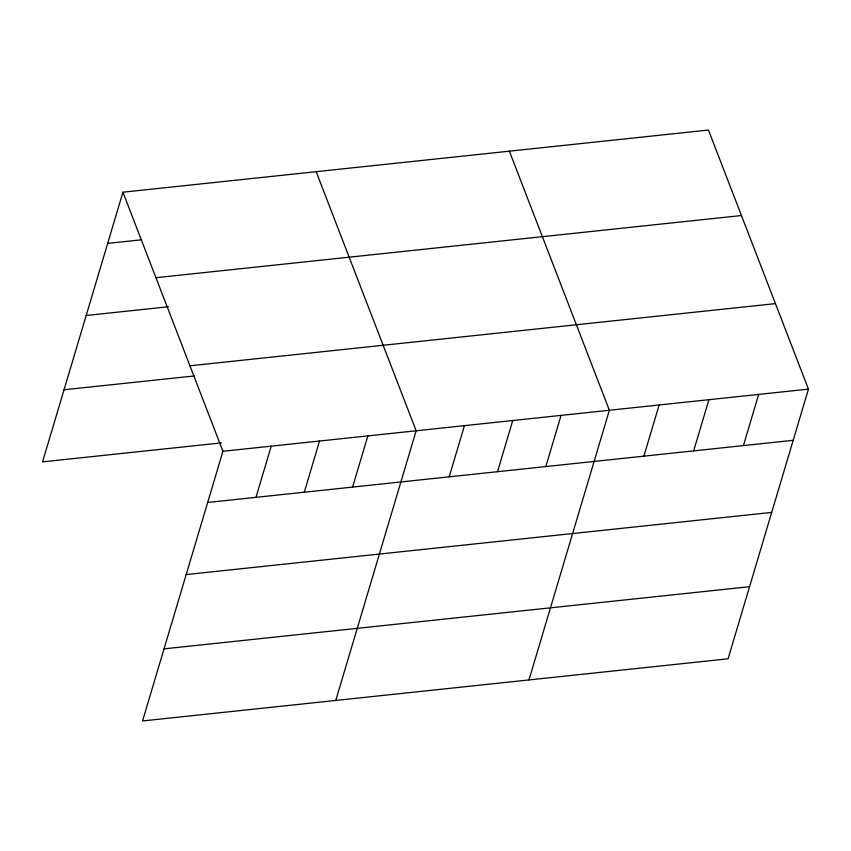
<?xml version="1.0" encoding="UTF-8"?>
<svg xmlns="http://www.w3.org/2000/svg" width="851" height="851" viewBox="0 0 851 851"><rect width="100%" height="100%" fill="white"/><g stroke="black" fill="none" stroke-linecap="round" stroke-linejoin="round"><path stroke-width="1.28" d="M122.938 192.198L222.93 451.285L142.542 720.957L728.062 658.802L808.45 389.13L708.457 130.043L122.938 192.198L42.55 461.87L221.409 442.882M255.981 497.346L271.235 446.158M304.286 492.218L319.54 441.031M352.591 487.091L367.845 435.903M335.762 700.447L416.15 430.776L316.168 171.689M449.2 476.837L464.455 425.649M497.505 471.699L512.759 420.522M545.81 466.571L561.064 415.384M528.982 679.928L609.369 410.256L509.387 151.18M643.888 456.168L659.142 404.98M693.65 450.881L708.915 399.693M743.423 445.594L758.677 394.407M107.683 243.386L141.628 239.791M155.935 277.703L741.455 215.537M86.185 315.487L168.434 306.754M189.933 365.792L775.452 303.626M64.048 389.769L194.602 375.919M222.93 451.285L808.45 389.13M207.676 502.473L793.196 440.307M186.178 574.574L771.697 512.408M164.03 648.856L749.55 586.701"/></g></svg>
